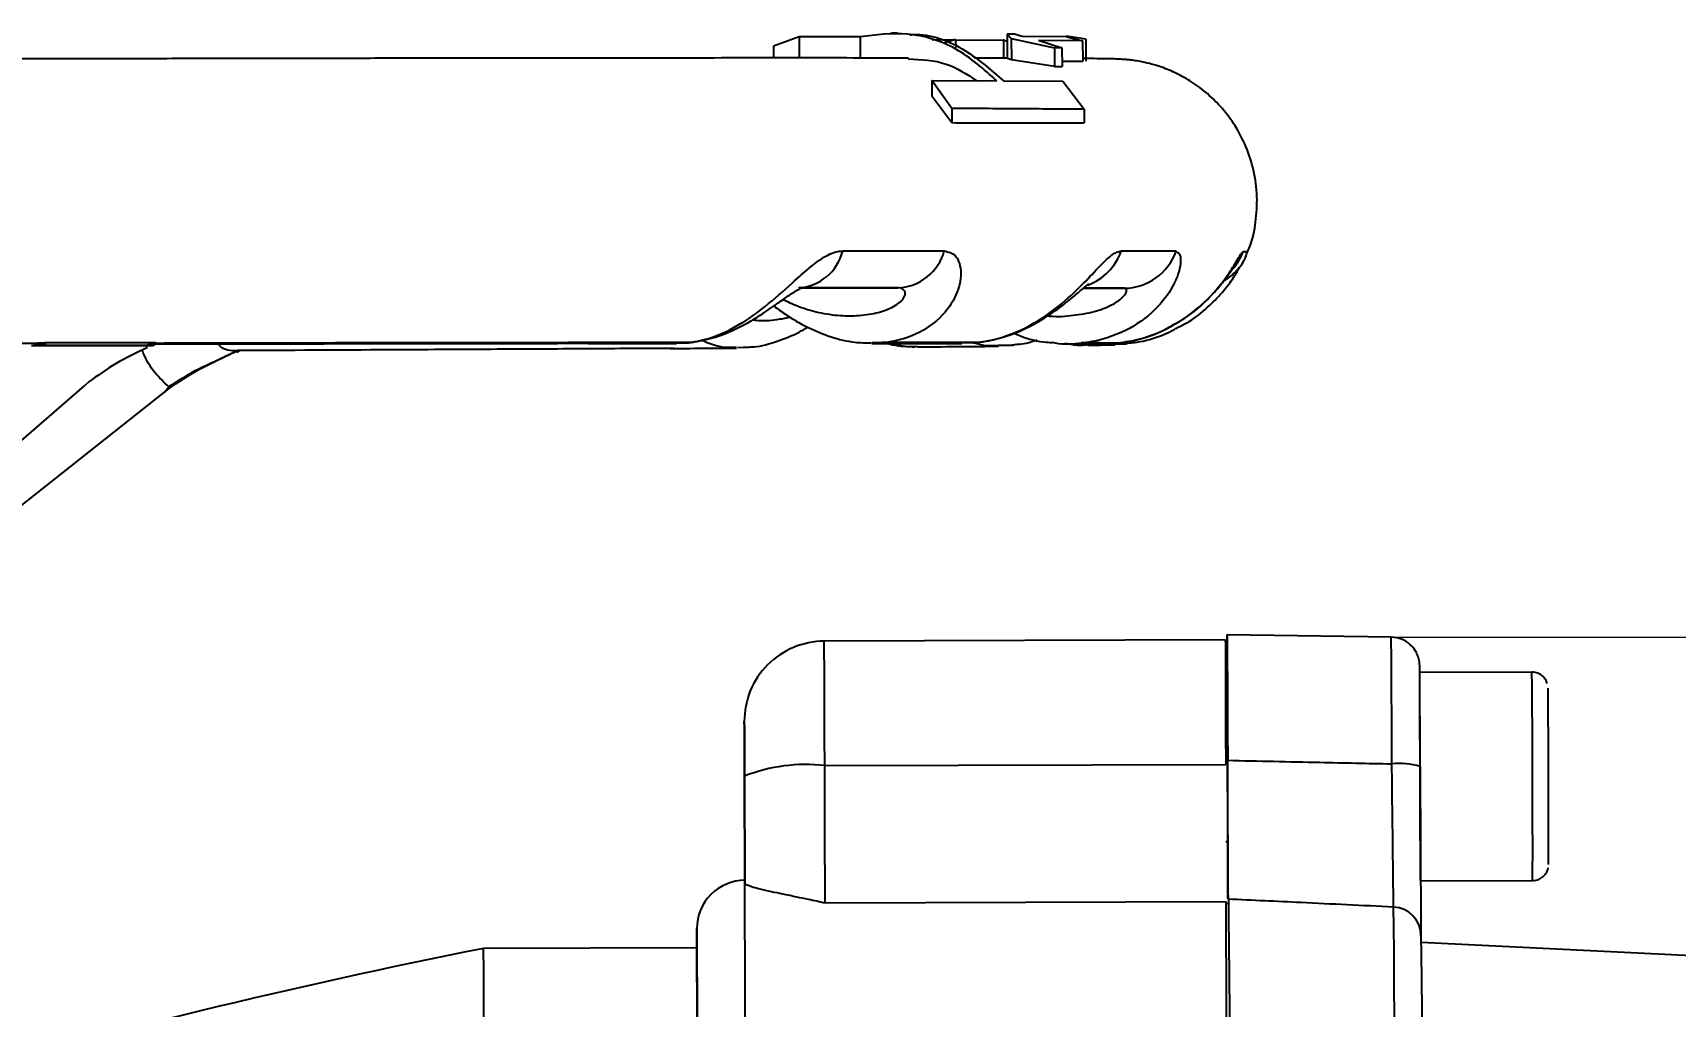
# Model space of a CAD drawing. Header units: millimetres. Extents: x 2384 to 4064, y 886 to 2074.
# Drawn here: x 3564.5 to 3666.9, y 1910 to 1970.7 of the extents above; entities that cross this region are included whole.
import ezdxf

# ---------------------------------------------------------------- set-up
doc = ezdxf.new("R2010")
doc.units = ezdxf.units.MM
doc.layers.add('标注', color=3, linetype='Continuous', lineweight=13)
doc.styles.add('SLDTEXTSTYLE1', font='txt.shx', dxfattribs={"width": 0.7, "bigfont": 'gbcbig.shx'})
doc.dimstyles.new('SLDDIMSTYLE12$0', dxfattribs={"dimtxt": 12, "dimasz": 10, "dimexe": 0, "dimexo": 0.0625, "dimgap": 0.875, "dimtad": 1, "dimdec": 1, "dimlfac": 1.8, "dimrnd": 1e-09, "dimzin": 12, "dimdsep": 46, "dimtxsty": 'SLDTEXTSTYLE1', "dimcen": 0.09, "dimdle": 8.16, "dimclrd": 3, "dimclre": 3, "dimadec": 0, "dimazin": 3, "dimtfac": 1, "dimtdec": 1, "dimtofl": 0, "dimtmove": 0, "dimatfit": 3, "dimfxl": 0, "dimfrac": 2, "dimtolj": 1, "dimlwd": 5, "dimlwe": 5, "dimarcsym": 0})

# ---------------------------------------------------------------- blocks, each defined once
blk = doc.blocks.new('*D58')
at = {"layer": 'Defpoints', "color": 0, "transparency": 16777216}
for p in [(3649.22, 1933.01), (3639.6, 1704.98), (3841.03, 1704.98)]:
    blk.add_point(p, dxfattribs=at)
at = {"layer": '标注', "color": 3, "lineweight": 5, "transparency": 16777216}
blk.add_line((3649.29, 1933.01), (3841.03, 1933.01), dxfattribs=at)
at = {"layer": '标注', "color": 3, "linetype": 'Continuous', "lineweight": 5, "transparency": 16777216}
for p, q in [((3841.03, 1923.01), (3841.03, 1714.98)), ((3639.66, 1704.98), (3841.03, 1704.98))]:
    blk.add_line(p, q, dxfattribs=at)
at = {"layer": '标注', "color": 3, "transparency": 16777216}
for points in [[(3839.36, 1923.01), (3842.69, 1923.01), (3841.03, 1933.01)], [(3839.36, 1714.98), (3842.69, 1714.98), (3841.03, 1704.98)]]:
    blk.add_solid(points, dxfattribs=at)
at = {"layer": '标注', "color": 0, "transparency": 16777216, "insert": (3835.15, 1818.99), "char_height": 10, "attachment_point": 5, "rotation": 90, "style": 'SLDTEXTSTYLE1'}
blk.add_mtext('\\A1;230', dxfattribs=at)

msp = doc.modelspace()

# ---------------------------------------------------------------- linework, layer by layer
at = {"color": 7, "linetype": 'Continuous', "lineweight": 25}
for p, q in [((3612.313, 1970.45), (3610.716, 1969.88)), ((3610.716, 1969.88), (3610.718, 1969.133)), ((3616.118, 1970.45), (3612.313, 1970.45)), ((3612.313, 1970.45), (3612.317, 1969.133)), ((3616.118, 1970.45), (3616.122, 1969.132)), ((3620.612, 1970.271), (3622.071, 1970.285)), ((3622.071, 1970.285), (3621.314, 1970.037)), ((3622.071, 1970.285), (3622.073, 1969.785)), ((3625.058, 1970.241), (3622.071, 1970.221)), ((3625.058, 1970.241), (3625.062, 1969.119)), ((3625.283, 1970.165), (3625.058, 1970.241)), ((3625.282, 1970.615), (3625.539, 1970.342)), ((3625.743, 1970.613), (3625.282, 1970.615)), ((3625.282, 1970.615), (3625.286, 1969.117)), ((3625.539, 1970.342), (3628.235, 1969.77)), ((3625.539, 1970.342), (3625.543, 1969.015)), ((3626.212, 1970.474), (3625.743, 1970.613)), ((3628.982, 1970.458), (3626.212, 1970.474)), ((3629.987, 1970.21), (3627.235, 1970.229)), ((3627.235, 1970.229), (3627.268, 1970.219)), ((3627.268, 1970.219), (3628.7, 1969.768)), ((3628.7, 1969.768), (3628.235, 1969.77)), ((3628.235, 1969.77), (3628.238, 1968.601)), ((3628.7, 1969.768), (3628.703, 1968.599)), ((3630.182, 1970.304), (3628.963, 1970.501)), ((3628.982, 1970.458), (3629.987, 1970.21)), ((3629.987, 1970.21), (3629.991, 1968.928)), ((3630.182, 1970.304), (3630.186, 1968.94)), ((3625.543, 1969.015), (3625.314, 1969.106)), ((3628.238, 1968.601), (3625.543, 1969.015)), ((3628.702, 1968.935), (3629.991, 1968.928)), ((3621.831, 1965.987), (3620.586, 1967.722)), ((3620.586, 1967.722), (3624.647, 1967.704)), ((3620.586, 1967.722), (3620.589, 1966.767)), ((3625.051, 1967.702), (3628.763, 1967.683)), ((3628.238, 1968.601), (3628.703, 1968.599)), ((3628.763, 1967.683), (3630.079, 1965.93)), ((3620.589, 1966.767), (3621.834, 1965.098)), ((3621.831, 1965.987), (3621.834, 1965.098)), ((3630.079, 1965.93), (3630.081, 1965.089)), ((3612.476, 1954.765), (3618.463, 1954.79)), ((3630.017, 1954.758), (3632.587, 1954.767)), ((3571.914, 1951.366), (3565.325, 1951.354)), ((3565.325, 1951.354), (3565.336, 1951.228)), ((3571.701, 1951.246), (3571.914, 1951.366)), ((3572.253, 1951.321), (3572.047, 1951.204)), ((3605.128, 1951.371), (3605.4, 1951.372)), ((3605.4, 1951.372), (3605.727, 1951.409)), ((3605.727, 1951.409), (3605.482, 1951.382)), ((3617.652, 1951.376), (3616.852, 1951.37)), ((3617.504, 1951.41), (3617.652, 1951.376)), ((3617.73, 1951.386), (3617.504, 1951.41)), ((3617.652, 1951.376), (3623.327, 1951.372)), ((3623.408, 1951.381), (3617.73, 1951.386)), ((3623.327, 1951.372), (3623.535, 1951.404)), ((3628.886, 1951.343), (3629.199, 1951.308)), ((3629.914, 1951.383), (3629.948, 1951.352)), ((3630.026, 1951.361), (3629.914, 1951.383)), ((3632.634, 1951.29), (3632.016, 1951.285)), ((3632.1, 1951.333), (3632.13, 1951.342)), ((3632.711, 1951.321), (3632.634, 1951.29)), ((3632.653, 1951.298), (3632.713, 1951.299)), ((3632.713, 1951.299), (3632.711, 1951.321)), ((3564.468, 1951.187), (3572.047, 1951.204)), ((3565.336, 1951.228), (3571.701, 1951.246)), ((3577.272, 1950.788), (3577.482, 1950.905)), ((3577.329, 1950.879), (3577.272, 1950.788)), ((3608.471, 1951.063), (3609.23, 1951.105)), ((3608.869, 1951.085), (3609.195, 1951.087)), ((3609.421, 1951.115), (3609.11, 1951.077)), ((3609.195, 1951.087), (3609.421, 1951.115)), ((3625.524, 1951.197), (3624.736, 1951.191)), ((3625.714, 1951.23), (3625.524, 1951.197)), ((3625.575, 1951.234), (3625.892, 1951.273)), ((3625.606, 1951.206), (3625.714, 1951.23)), ((3545.758, 1929.6), (3567.762, 1948.678)), ((3548.851, 1929.357), (3572.758, 1948.285)), ((3568.04, 1948.922), (3567.763, 1948.678)), ((3572.758, 1948.285), (3573.03, 1948.622)), ((3572.758, 1948.285), (3573.055, 1948.524)), ((3649.223, 1933.007), (3638.991, 1933.153)), ((3638.882, 1932.831), (3613.882, 1932.752)), ((3657.999, 1930.823), (3650.999, 1930.801)), ((3658.951, 1930.108), (3658.878, 1930.305)), ((3639.009, 1928.263), (3638.897, 1928.262)), ((3613.907, 1924.988), (3638.907, 1925.066)), ((3638.922, 1920.263), (3639.034, 1920.263)), ((3651.039, 1917.801), (3658.039, 1917.823)), ((3638.934, 1916.487), (3613.934, 1916.409)), ((3639.043, 1916.358), (3638.938, 1916.389)), ((3605.943, 1913.632), (3592.648, 1913.59)), ((3802.33, 1906.512), (3651.084, 1913.962))]:
    msp.add_line(p, q, dxfattribs=at)
at = {"color": 7, "linetype": 'Continuous', "lineweight": 25, "flags": 128}
for points in [[(3615.034, 1957.095), (3615.871, 1957.095), (3616.695, 1957.095), (3617.507, 1957.095), (3618.305, 1957.095), (3619.09, 1957.095), (3619.862, 1957.095), (3620.621, 1957.095), (3621.366, 1957.095)], [(3618.463, 1954.79), (3617.734, 1954.79), (3616.992, 1954.79), (3616.237, 1954.79), (3615.469, 1954.79), (3614.689, 1954.79), (3613.895, 1954.79), (3613.089, 1954.79), (3612.27, 1954.79)], [(3638.993, 1928.263), (3638.992, 1928.805), (3638.989, 1930.28), (3638.987, 1931.498), (3638.987, 1932.406), (3638.989, 1932.965), (3638.991, 1933.153), (3638.995, 1932.961), (3639, 1932.396), (3639.005, 1931.484), (3639.011, 1930.263), (3639.018, 1928.786), (3639.025, 1927.115), (3639.031, 1925.322)], [(3613.907, 1924.988), (3613.901, 1926.772), (3613.896, 1928.433), (3613.891, 1929.9), (3613.888, 1931.11), (3613.885, 1932.012), (3613.883, 1932.567), (3613.882, 1932.752)], [(3651.023, 1920.301), (3651.025, 1919.855), (3651.03, 1918.881), (3651.034, 1918.2), (3651.038, 1917.847), (3651.041, 1917.842), (3651.042, 1918.186), (3651.042, 1918.859), (3651.041, 1919.825), (3651.039, 1921.033), (3651.036, 1922.417), (3651.031, 1923.902), (3651.027, 1925.409), (3651.021, 1926.856), (3651.016, 1928.166), (3651.011, 1929.267), (3651.006, 1930.1), (3651.004, 1930.36)], [(3639.032, 1920.013), (3639.034, 1920.2), (3639.034, 1920.748), (3639.033, 1921.609), (3639.031, 1922.705), (3639.027, 1923.94), (3639.023, 1925.203), (3639.019, 1926.383), (3639.014, 1927.375), (3639.01, 1928.09), (3639.007, 1928.465), (3639.005, 1928.466), (3639.004, 1928.263)], [(3613.934, 1916.409), (3613.933, 1916.802), (3613.931, 1917.435), (3613.928, 1918.29), (3613.925, 1919.346), (3613.921, 1920.577), (3613.916, 1921.951), (3613.912, 1923.433), (3613.907, 1924.988)], [(3639.029, 1920.263), (3639.03, 1920.203), (3639.032, 1920.013)], [(3608.93, 1917.639), (3608.93, 1917.728), (3608.93, 1917.79), (3608.929, 1917.827), (3608.929, 1917.837)], [(3608.957, 1909.094), (3608.95, 1911.372), (3608.944, 1913.316), (3608.939, 1914.92), (3608.935, 1916.177), (3608.932, 1917.085), (3608.93, 1917.639)], [(3639.072, 1916.661), (3639.086, 1915.429), (3639.101, 1913.836), (3639.117, 1911.889), (3639.134, 1909.594), (3639.152, 1906.961), (3639.17, 1903.999), (3639.189, 1900.72), (3639.209, 1897.135), (3639.229, 1893.258), (3639.25, 1889.104), (3639.271, 1884.688), (3639.292, 1880.027), (3639.314, 1875.138), (3639.335, 1870.04), (3639.357, 1864.751), (3639.379, 1859.292), (3639.4, 1853.683), (3639.422, 1847.944), (3639.443, 1842.099), (3639.463, 1836.167)], [(3649.757, 1836.079), (3649.736, 1841.981), (3649.715, 1847.798), (3649.694, 1853.508), (3649.673, 1859.09), (3649.651, 1864.523), (3649.63, 1869.785), (3649.608, 1874.859), (3649.587, 1879.724), (3649.565, 1884.362), (3649.544, 1888.756), (3649.524, 1892.889), (3649.504, 1896.746), (3649.484, 1900.313), (3649.465, 1903.576), (3649.447, 1906.522), (3649.429, 1909.141), (3649.413, 1911.423), (3649.397, 1913.359), (3649.382, 1914.943), (3649.368, 1916.167)], [(3592.665, 1908.325), (3592.659, 1910.064), (3592.655, 1911.46), (3592.652, 1912.509), (3592.649, 1913.207), (3592.648, 1913.551), (3592.648, 1913.59)], [(3605.956, 1909.297), (3605.951, 1910.858), (3605.948, 1912.077), (3605.945, 1912.947), (3605.943, 1913.466), (3605.943, 1913.632)], [(3651.079, 1914.402), (3651.092, 1913.2), (3651.107, 1911.646), (3651.123, 1909.745), (3651.139, 1907.504), (3651.156, 1904.933), (3651.174, 1902.041), (3651.193, 1898.838), (3651.212, 1895.336), (3651.232, 1891.55), (3651.252, 1887.492), (3651.273, 1883.178), (3651.293, 1878.625), (3651.314, 1873.849), (3651.336, 1868.868), (3651.357, 1863.701), (3651.378, 1858.368), (3651.399, 1852.888), (3651.42, 1847.282), (3651.44, 1841.572), (3651.461, 1835.777)]]:
    msp.add_lwpolyline(points, dxfattribs=at)
at = {"color": 7, "linetype": 'Continuous', "lineweight": 25}
for centre, radius, start, end in [((3612.078, 1957.829), 3.045, 273.61426, 346.05263), ((3618.319, 1957.951), 3.165, 272.60164, 344.30287), ((3629.114, 1958.216), 3.463, 290.28626, 340.90491), ((3628.298, 187.731), 1769.357, 89.756818, 89.867599), ((3632.545, 1958.229), 3.462, 270.69377, 340.47257), ((3636.653, 1958.289), 3.562, 318.96421, 339.37274), ((3640.058, 1955.668), 1.369, 80.42439, 93.03813), ((3625.652, 332.508), 1622.274, 89.75509, 89.842169), ((3571.419, 1948.159), 1.676, 12.57601, 16.01971), ((2702.764, 1924.292), 946.499, 0.048893, 0.527554), ((3613.898, 1927.752), 5, 90.18036, 180.18036), ((2274.936, 1919.977), 1383.105, 359.910754, 0.449286), ((1543.028, 1918.663), 2108.01, 0.170586, 0.315836), ((2366.738, 1920.262), 1292.299, 359.936319, 0.424018), ((2779.924, 1921.564), 871.108, 359.916926, 0.443114), ((3612.71, 1914.704), 10.353, 83.35892, 111.53776), ((3649.712, 1920.248), 4.873, 74.3176, 95.28582), ((3608.939, 1914.837), 3, 90.18036, 180.18036), ((3649.294, 1914.384), 1.784, 0.56874, 87.64469), ((3673.739, 1504.81), 416.745, 101.22027, 111.15509)]:
    msp.add_arc(centre, radius, start, end, dxfattribs=at)
for points, knots in [([(3624.647, 1967.704), (3623.83, 1968.431), (3622.196, 1969.886), (3619.128, 1970.836), (3617.101, 1970.576), (3616.118, 1970.45)], [0, 0, 0, 0, 0.3398767, 0.6797801, 1, 1, 1, 1]), ([(3618.454, 1970.678), (3618.375, 1970.678), (3618.258, 1970.678), (3618.121, 1970.678), (3618.076, 1970.678)], [0, 0, 0, 0, 0.6751357, 1, 1, 1, 1]), ([(3619.209, 1970.576), (3619.352, 1970.585), (3620.542, 1970.663), (3622.7, 1969.765), (3624.283, 1968.376), (3625.051, 1967.702)], [0, 0, 0, 0, 0.0656886, 0.5467379, 1, 1, 1, 1]), ([(3619.126, 1969.129), (3618.495, 1969.13), (3616.934, 1969.131), (3614.116, 1969.133), (3610.725, 1969.133), (3607.056, 1969.132), (3603.129, 1969.13), (3598.95, 1969.127), (3594.529, 1969.122), (3589.875, 1969.117), (3584.999, 1969.11), (3579.911, 1969.102), (3574.622, 1969.093), (3569.145, 1969.083), (3563.491, 1969.072), (3557.673, 1969.06), (3551.703, 1969.047), (3545.595, 1969.033), (3539.363, 1969.018), (3533.019, 1969.003), (3526.579, 1968.986), (3520.056, 1968.968), (3513.465, 1968.95), (3506.82, 1968.931), (3500.136, 1968.911), (3493.429, 1968.891), (3486.711, 1968.87), (3480, 1968.848), (3473.309, 1968.826), (3466.653, 1968.803), (3460.047, 1968.78), (3453.505, 1968.757), (3447.043, 1968.733), (3440.674, 1968.709), (3434.412, 1968.685), (3428.272, 1968.66), (3422.266, 1968.636), (3416.408, 1968.611), (3410.712, 1968.586), (3405.189, 1968.562), (3399.852, 1968.537), (3394.713, 1968.513), (3389.782, 1968.489), (3385.072, 1968.465), (3380.591, 1968.442), (3376.351, 1968.418), (3372.36, 1968.396), (3368.628, 1968.373), (3365.161, 1968.352), (3361.969, 1968.331), (3359.057, 1968.31), (3356.432, 1968.29), (3354.098, 1968.271), (3352.062, 1968.252), (3350.324, 1968.235), (3348.886, 1968.217), (3347.749, 1968.201), (3346.876, 1968.184), (3346.443, 1968.173), (3346.02, 1968.15), (3345.684, 1968.124), (3345.264, 1968.073), (3344.746, 1967.985), (3344.032, 1967.812), (3343.147, 1967.509), (3342.142, 1967.025), (3341.093, 1966.335), (3340.071, 1965.423), (3339.146, 1964.282), (3338.395, 1962.946), (3337.875, 1961.465), (3337.614, 1959.854), (3337.656, 1958.208), (3337.997, 1956.625), (3338.57, 1955.22), (3339.318, 1954.005), (3340.19, 1952.985), (3341.135, 1952.159), (3342.106, 1951.52), (3343.047, 1951.056), (3343.894, 1950.751), (3344.599, 1950.568), (3345.127, 1950.469), (3345.424, 1950.428), (3345.52, 1950.418), (3345.539, 1950.416)], [0, 0, 0, 0, 0.0110684, 0.0273711, 0.0436679, 0.0599607, 0.0762506, 0.0925385, 0.1088249, 0.12511, 0.1413943, 0.1576779, 0.1739609, 0.1902435, 0.2065257, 0.2228075, 0.2390892, 0.2553706, 0.2716519, 0.287933, 0.304214, 0.320495, 0.3367758, 0.3530566, 0.3693373, 0.3856181, 0.4018988, 0.4181795, 0.4344602, 0.4507409, 0.4670217, 0.4833025, 0.4995834, 0.5158643, 0.5321454, 0.5484266, 0.5647079, 0.5809894, 0.5972711, 0.613553, 0.6298353, 0.6461179, 0.662401, 0.6786847, 0.694969, 0.7112543, 0.7275406, 0.7438285, 0.7601184, 0.7764109, 0.7927073, 0.8090091, 0.8253193, 0.8416426, 0.8579882, 0.874375, 0.8908477, 0.9075372, 0.9250134, 0.9304388, 0.9336287, 0.9354293, 0.9371416, 0.9389823, 0.9413668, 0.9441481, 0.9471667, 0.9505105, 0.9540906, 0.9578127, 0.9616135, 0.9654544, 0.9696284, 0.9735231, 0.9771757, 0.9806185, 0.9838633, 0.9869091, 0.9897422, 0.9923293, 0.9945963, 0.9964557, 0.998026, 0.9996193, 1, 1, 1, 1]), ([(3619.12, 1969.074), (3619.927, 1969.041), (3621.46, 1968.978), (3622.774, 1968.117), (3623.396, 1967.709)], [0, 0, 0, 0, 0.52676, 1, 1, 1, 1]), ([(3625.315, 1969.119), (3625.165, 1969.119), (3624.557, 1969.121), (3623.808, 1969.122), (3623.244, 1969.123)], [0, 0, 0, 0, 0.2477954, 1, 1, 1, 1]), ([(3632.628, 1969.037), (3632.506, 1969.045), (3632.26, 1969.061), (3632.009, 1969.069), (3631.606, 1969.08), (3630.994, 1969.088), (3630.308, 1969.094), (3629.99, 1969.097)], [0, 0, 0, 0, 0.095523, 0.192934, 0.3993126, 0.7212411, 1, 1, 1, 1]), ([(3640.251, 1956.997), (3640.305, 1957.119), (3640.576, 1957.721), (3640.804, 1958.903), (3640.905, 1960.509), (3640.693, 1962.104), (3640.217, 1963.59), (3639.541, 1964.891), (3638.719, 1965.999), (3637.801, 1966.912), (3636.835, 1967.634), (3635.874, 1968.175), (3634.976, 1968.549), (3634.204, 1968.782), (3633.593, 1968.914), (3633.142, 1968.984), (3632.827, 1969.02), (3632.696, 1969.031), (3632.628, 1969.037)], [0, 0, 0, 0, 0.0224033, 0.1107529, 0.1996642, 0.2922655, 0.3789402, 0.4605091, 0.5374297, 0.6098026, 0.6774495, 0.7398445, 0.7957765, 0.8429996, 0.8814778, 0.9170424, 0.9568281, 1, 1, 1, 1]), ([(3630.079, 1965.93), (3628.862, 1965.939), (3626.421, 1965.958), (3623.363, 1965.977), (3621.831, 1965.987)], [0, 0, 0, 0, 0.4988716, 1, 1, 1, 1]), ([(3621.834, 1965.098), (3623.182, 1965.097), (3625.883, 1965.096), (3628.487, 1965.092), (3629.808, 1965.09), (3630.081, 1965.089)], [0, 0, 0, 0, 0.4414628, 0.8844871, 1, 1, 1, 1]), ([(3605.482, 1951.382), (3605.703, 1951.418), (3606.604, 1951.564), (3608.222, 1952.208), (3610.157, 1953.536), (3611.77, 1954.99), (3612.897, 1956.013), (3613.798, 1956.69), (3614.465, 1957.044), (3614.889, 1957.082), (3615.034, 1957.095)], [0, 0, 0, 0, 0.0622967, 0.2544254, 0.4482378, 0.6229599, 0.7582503, 0.8249276, 0.9404672, 1, 1, 1, 1]), ([(3621.366, 1957.095), (3621.611, 1957.038), (3621.947, 1956.96), (3622.344, 1956.375), (3622.443, 1955.743), (3622.279, 1954.707), (3621.762, 1953.535), (3620.36, 1952.209), (3618.868, 1951.567), (3617.949, 1951.421), (3617.73, 1951.386)], [0, 0, 0, 0, 0.1281763, 0.1753176, 0.3410351, 0.3773525, 0.5525415, 0.7468717, 0.9395136, 1, 1, 1, 1]), ([(3623.408, 1951.381), (3623.646, 1951.415), (3624.655, 1951.562), (3626.426, 1952.202), (3628.444, 1953.529), (3629.975, 1954.982), (3630.916, 1956.004), (3631.595, 1956.68), (3632.049, 1957.033), (3632.301, 1957.07), (3632.387, 1957.083)], [0, 0, 0, 0, 0.0596207, 0.2522975, 0.446663, 0.6218836, 0.7575601, 0.8244278, 0.9402973, 1, 1, 1, 1]), ([(3635.808, 1957.072), (3635.918, 1957.014), (3636.069, 1956.936), (3636.125, 1956.349), (3635.994, 1955.716), (3635.523, 1954.679), (3634.714, 1953.507), (3632.983, 1952.181), (3631.28, 1951.542), (3630.263, 1951.395), (3630.026, 1951.361)], [0, 0, 0, 0, 0.128421, 0.1756524, 0.3416863, 0.3780729, 0.5535965, 0.748298, 0.9413079, 1, 1, 1, 1]), ([(3632.179, 1951.342), (3632.423, 1951.376), (3633.474, 1951.523), (3635.283, 1952.16), (3637.247, 1953.486), (3638.59, 1954.937), (3639.282, 1955.958), (3639.693, 1956.633), (3639.903, 1956.985), (3639.965, 1957.022), (3639.986, 1957.034)], [0, 0, 0, 0, 0.0583818, 0.2513124, 0.4459339, 0.6213853, 0.7572406, 0.8241965, 0.9402186, 1, 1, 1, 1]), ([(3638.792, 1955.242), (3638.864, 1955.281), (3639.152, 1955.436), (3639.619, 1955.883), (3640.06, 1956.439), (3640.199, 1956.862), (3640.245, 1957.002)], [0, 0, 0, 0, 0.1098117, 0.4367008, 0.8138713, 1, 1, 1, 1]), ([(3635.779, 1952.576), (3635.975, 1952.683), (3636.599, 1953.022), (3637.459, 1953.746), (3638.313, 1954.616), (3638.876, 1955.331), (3639.202, 1955.795), (3639.332, 1955.979), (3639.321, 1955.965), (3639.319, 1955.962)], [0, 0, 0, 0, 0.1031835, 0.327259, 0.5349571, 0.7272753, 0.8633776, 0.9681747, 1, 1, 1, 1]), ([(3636.226, 1952.483), (3636.309, 1952.524), (3636.834, 1952.783), (3637.649, 1953.44), (3638.592, 1954.359), (3639.263, 1955.228), (3639.666, 1955.87), (3639.785, 1956.085), (3639.818, 1956.146)], [0, 0, 0, 0, 0.0444842, 0.2809703, 0.513973, 0.7245857, 0.9224641, 1, 1, 1, 1]), ([(3605.621, 1951.399), (3606.061, 1951.474), (3606.97, 1951.629), (3608.302, 1952.164), (3609.568, 1952.86), (3610.628, 1953.578), (3611.464, 1954.179), (3612.035, 1954.564), (3612.403, 1954.777), (3612.529, 1954.821), (3612.5, 1954.814), (3612.493, 1954.812)], [0, 0, 0, 0, 0.1546631, 0.3201764, 0.4853736, 0.6359501, 0.7419072, 0.8393548, 0.9077958, 0.9795367, 1, 1, 1, 1]), ([(3611.318, 1954.071), (3611.38, 1954.039), (3611.737, 1953.856), (3612.557, 1953.515), (3613.744, 1953.186), (3615.06, 1953.025), (3616.358, 1953.068), (3617.516, 1953.303), (3618.403, 1953.693), (3618.89, 1954.155), (3618.95, 1954.474), (3618.843, 1954.693), (3618.672, 1954.783), (3618.496, 1954.789), (3618.463, 1954.79)], [0, 0, 0, 0, 0.0193919, 0.1098729, 0.2227186, 0.3520096, 0.4829803, 0.6051243, 0.717075, 0.8072624, 0.8781643, 0.9075764, 0.9824053, 1, 1, 1, 1]), ([(3623.452, 1951.398), (3623.902, 1951.466), (3624.857, 1951.608), (3626.25, 1952.138), (3627.565, 1952.85), (3628.671, 1953.634), (3629.53, 1954.344), (3630.063, 1954.803), (3630.357, 1955.034), (3630.371, 1955.043), (3630.377, 1955.047)], [0, 0, 0, 0, 0.1518535, 0.3217939, 0.4888299, 0.6436787, 0.7766944, 0.8856962, 0.9561426, 1, 1, 1, 1]), ([(3627.806, 1953.051), (3627.849, 1953.046), (3628.388, 1952.98), (3629.381, 1953.056), (3630.699, 1953.275), (3631.765, 1953.668), (3632.452, 1954.13), (3632.685, 1954.45), (3632.745, 1954.669), (3632.693, 1954.759), (3632.604, 1954.766), (3632.587, 1954.767)], [0, 0, 0, 0, 0.0173765, 0.2159827, 0.4012039, 0.5709679, 0.7077298, 0.8152466, 0.8598474, 0.9733192, 1, 1, 1, 1]), ([(3610.733, 1953.658), (3610.99, 1953.473), (3611.633, 1953.007), (3612.829, 1952.305), (3614.263, 1951.714), (3615.63, 1951.374), (3616.47, 1951.364), (3616.813, 1951.36)], [0, 0, 0, 0, 0.1454076, 0.3649113, 0.6112803, 0.8414821, 1, 1, 1, 1]), ([(3609.306, 1951.109), (3609.37, 1951.112), (3609.919, 1951.136), (3610.938, 1951.444), (3612.06, 1951.871), (3612.672, 1952.234), (3612.851, 1952.341)], [0, 0, 0, 0, 0.0523402, 0.4483993, 0.8389377, 1, 1, 1, 1]), ([(3609.421, 1952.808), (3609.491, 1952.797), (3609.959, 1952.722), (3610.744, 1952.766), (3611.468, 1952.917), (3611.744, 1952.975)], [0, 0, 0, 0, 0.0979895, 0.6563286, 1, 1, 1, 1]), ([(3632.179, 1951.358), (3632.641, 1951.427), (3633.624, 1951.573), (3634.848, 1952.016), (3635.533, 1952.429), (3635.779, 1952.576)], [0, 0, 0, 0, 0.36357638, 0.7722098, 1, 1, 1, 1]), ([(3632.709, 1951.335), (3632.997, 1951.362), (3633.815, 1951.44), (3635.022, 1951.827), (3635.853, 1952.28), (3636.226, 1952.483)], [0, 0, 0, 0, 0.23062256, 0.65492981, 1, 1, 1, 1]), ([(3564.615, 1951.316), (3562.5, 1951.312), (3558.264, 1951.302), (3553.845, 1951.291), (3551.633, 1951.286)], [0, 0, 0, 0, 0.4993344, 1, 1, 1, 1]), ([(3565.325, 1951.354), (3565.245, 1951.352), (3565.084, 1951.35), (3564.829, 1951.334), (3564.679, 1951.322), (3564.615, 1951.316)], [0, 0, 0, 0, 0.3631012, 0.7286878, 1, 1, 1, 1]), ([(3564.615, 1951.316), (3564.714, 1951.295), (3564.964, 1951.241), (3565.196, 1951.233), (3565.336, 1951.228)], [0, 0, 0, 0, 0.3958954, 1, 1, 1, 1]), ([(3571.701, 1951.246), (3571.819, 1951.25), (3572.024, 1951.258), (3572.187, 1951.31), (3572.256, 1951.332)], [0, 0, 0, 0, 0.5731343, 1, 1, 1, 1]), ([(3572.256, 1951.332), (3572.254, 1951.334), (3572.246, 1951.342), (3572.193, 1951.356), (3572.061, 1951.365), (3571.954, 1951.366), (3571.913, 1951.366)], [0, 0, 0, 0, 0.0879745, 0.4367096, 0.7861811, 1, 1, 1, 1]), ([(3572.117, 1951.293), (3573.188, 1951.295), (3576.669, 1951.301), (3582.346, 1951.311), (3588.929, 1951.322), (3594.659, 1951.33), (3597.988, 1951.333), (3599.424, 1951.335)], [0, 0, 0, 0, 0.1060467, 0.3446078, 0.5841048, 0.8206023, 1, 1, 1, 1]), ([(3599.357, 1951.335), (3598.015, 1951.333), (3594.845, 1951.33), (3589.372, 1951.323), (3583.022, 1951.313), (3577.221, 1951.303), (3573.503, 1951.296), (3572.124, 1951.293)], [0, 0, 0, 0, 0.1682541, 0.3975565, 0.6302285, 0.8629006, 1, 1, 1, 1]), ([(3572.253, 1951.321), (3574.348, 1951.325), (3578.545, 1951.334), (3585.553, 1951.346), (3593.161, 1951.359), (3600.064, 1951.367), (3603.929, 1951.371), (3605.4, 1951.372)], [0, 0, 0, 0, 0.1665134, 0.3335205, 0.5873875, 0.8430166, 1, 1, 1, 1]), ([(3605.482, 1951.382), (3602.647, 1951.38), (3596.948, 1951.374), (3588.144, 1951.362), (3579.873, 1951.347), (3574.798, 1951.337), (3572.256, 1951.332)], [0, 0, 0, 0, 0.2970422, 0.5969281, 0.7980268, 1, 1, 1, 1]), ([(3577.315, 1950.878), (3576.898, 1950.861), (3576.456, 1950.844), (3576.093, 1951.277), (3576.072, 1951.301)], [0, 0, 0, 0, 0.9445287, 1, 1, 1, 1]), ([(3599.159, 1951.326), (3600.342, 1951.328), (3602.257, 1951.329), (3604.003, 1951.33), (3604.67, 1951.33)], [0, 0, 0, 0, 0.6180929, 1, 1, 1, 1]), ([(3605.128, 1951.371), (3605.259, 1951.363), (3605.409, 1951.354), (3605.558, 1951.386), (3605.577, 1951.39)], [0, 0, 0, 0, 0.8672427, 1, 1, 1, 1]), ([(3608.407, 1951.075), (3608.18, 1951.065), (3607.395, 1951.031), (3606.713, 1951.319), (3606.227, 1951.524)], [0, 0, 0, 0, 0.2881067, 1, 1, 1, 1]), ([(3616.852, 1951.331), (3617.814, 1951.331), (3619.743, 1951.329), (3621.572, 1951.327), (3622.388, 1951.325), (3622.45, 1951.325)], [0, 0, 0, 0, 0.47930773, 0.96076317, 1, 1, 1, 1]), ([(3617.845, 1951.33), (3617.945, 1951.302), (3618.502, 1951.141), (3619.075, 1951.129), (3619.546, 1951.118)], [0, 0, 0, 0, 0.178972, 1, 1, 1, 1]), ([(3618.18, 1951.33), (3618.428, 1951.253), (3618.933, 1951.097), (3619.431, 1951.132), (3619.684, 1951.15)], [0, 0, 0, 0, 0.4902569, 1, 1, 1, 1]), ([(3623.183, 1951.363), (3623.209, 1951.362), (3623.28, 1951.36), (3623.351, 1951.377), (3623.396, 1951.388)], [0, 0, 0, 0, 0.36429344, 1, 1, 1, 1]), ([(3624.736, 1951.191), (3624.46, 1951.172), (3623.935, 1951.135), (3623.455, 1951.289), (3623.228, 1951.363)], [0, 0, 0, 0, 0.5251384, 1, 1, 1, 1]), ([(3625.712, 1951.98), (3625.846, 1951.918), (3626.481, 1951.629), (3627.304, 1951.417), (3627.979, 1951.388), (3628.107, 1951.383)], [0, 0, 0, 0, 0.1788001, 0.8449304, 1, 1, 1, 1]), ([(3625.892, 1951.273), (3626.095, 1951.29), (3626.523, 1951.326), (3626.932, 1951.471), (3627.147, 1951.547)], [0, 0, 0, 0, 0.4748567, 1, 1, 1, 1]), ([(3629.948, 1951.352), (3629.391, 1951.286), (3628.777, 1951.214), (3628.172, 1951.364), (3628.114, 1951.378)], [0, 0, 0, 0, 0.9055177, 1, 1, 1, 1]), ([(3628.955, 1951.304), (3629.146, 1951.302), (3629.795, 1951.299), (3630.497, 1951.293), (3630.87, 1951.287), (3631.022, 1951.285)], [0, 0, 0, 0, 0.1985537, 0.6736783, 1, 1, 1, 1]), ([(3629.203, 1951.301), (3629.281, 1951.28), (3629.641, 1951.186), (3630.01, 1951.223), (3630.299, 1951.253)], [0, 0, 0, 0, 0.2163902, 1, 1, 1, 1]), ([(3629.948, 1951.352), (3630.141, 1951.351), (3631.061, 1951.345), (3631.642, 1951.338), (3632.1, 1951.333)], [0, 0, 0, 0, 0.2101504, 1, 1, 1, 1]), ([(3632.179, 1951.342), (3631.93, 1951.345), (3631.387, 1951.352), (3630.504, 1951.357), (3630.026, 1951.361)], [0, 0, 0, 0, 0.458701, 1, 1, 1, 1]), ([(3571.694, 1951.076), (3571.007, 1950.744), (3569.552, 1950.042), (3568.562, 1949.309), (3568.04, 1948.922)], [0, 0, 0, 0, 0.47250817, 1, 1, 1, 1]), ([(3573.03, 1948.622), (3572.429, 1949.183), (3571.797, 1949.774), (3571.389, 1950.856), (3571.369, 1950.91)], [0, 0, 0, 0, 0.9502721, 1, 1, 1, 1]), ([(3573.03, 1948.622), (3573.479, 1948.922), (3574.412, 1949.547), (3575.998, 1950.266), (3576.997, 1950.731), (3577.313, 1950.879)], [0, 0, 0, 0, 0.3877953, 0.80600492, 1, 1, 1, 1]), ([(3573.055, 1948.524), (3573.632, 1948.917), (3574.81, 1949.718), (3576.473, 1950.487), (3577.321, 1950.878)], [0, 0, 0, 0, 0.4901607, 1, 1, 1, 1]), ([(3604.542, 1951.02), (3602.743, 1951.01), (3599.144, 1950.989), (3593.163, 1950.957), (3586.021, 1950.92), (3580.516, 1950.894), (3577.321, 1950.878)], [0, 0, 0, 0, 0.2273243, 0.4550912, 0.6837518, 1, 1, 1, 1]), ([(3604.269, 1951.013), (3605.098, 1951.018), (3606.544, 1951.026), (3607.85, 1951.034), (3608.407, 1951.037)], [0, 0, 0, 0, 0.57339965, 1, 1, 1, 1]), ([(3619.684, 1951.111), (3619.735, 1951.111), (3620.743, 1951.119), (3622.417, 1951.132), (3624.05, 1951.145), (3624.724, 1951.151), (3624.737, 1951.151)], [0, 0, 0, 0, 0.0253147, 0.50790424, 0.99075699, 1, 1, 1, 1]), ([(3630.3, 1951.212), (3630.493, 1951.215), (3631.072, 1951.224), (3631.581, 1951.233), (3631.906, 1951.245), (3632.016, 1951.248)], [0, 0, 0, 0, 0.2490051, 0.7442479, 1, 1, 1, 1]), ([(3651.006, 1930.279), (3651.006, 1930.299), (3651.004, 1930.608), (3651.001, 1930.961), (3650.999, 1931.173), (3650.997, 1931.259), (3650.995, 1931.309), (3650.99, 1931.371), (3650.972, 1931.536), (3650.907, 1931.806), (3650.729, 1932.189), (3650.399, 1932.588), (3649.88, 1932.923), (3649.463, 1932.976), (3649.253, 1933.003)], [0, 0, 0, 0, 0.0166733, 0.25794, 0.5007533, 0.5437233, 0.5609278, 0.5738977, 0.5910236, 0.6481528, 0.7069012, 0.797085, 0.897562, 1, 1, 1, 1]), ([(3658.878, 1930.305), (3658.831, 1930.376), (3658.721, 1930.546), (3658.455, 1930.731), (3658.189, 1930.83), (3658.034, 1930.813), (3657.997, 1930.809)], [0, 0, 0, 0, 0.2368829, 0.5635181, 0.8968275, 1, 1, 1, 1]), ([(3608.909, 1924.334), (3608.908, 1924.779), (3608.905, 1925.698), (3608.901, 1926.829), (3608.899, 1927.597), (3608.898, 1927.691), (3608.898, 1927.737)], [0, 0, 0, 0, 0.2416654, 0.5, 0.7583346, 1, 1, 1, 1]), ([(3608.898, 1927.737), (3608.898, 1927.69), (3608.899, 1927.592), (3608.901, 1926.819), (3608.905, 1925.685), (3608.908, 1924.764), (3608.909, 1924.32)], [0, 0, 0, 0, 0.2416654, 0.5, 0.7583346, 1, 1, 1, 1]), ([(3639.072, 1916.661), (3639.07, 1916.943), (3639.064, 1917.508), (3639.054, 1919.529), (3639.042, 1922.181), (3639.035, 1924.274), (3639.031, 1925.322)], [0, 0, 0, 0, 0.2500466, 0.4994486, 0.7493959, 1, 1, 1, 1]), ([(3639.031, 1925.322), (3640.941, 1925.28), (3644.351, 1925.205), (3647.762, 1925.132), (3649.263, 1925.1)], [0, 0, 0, 0, 0.56, 1, 1, 1, 1]), ([(3649.368, 1916.167), (3649.365, 1916.457), (3649.359, 1917.038), (3649.335, 1919.131), (3649.302, 1921.875), (3649.276, 1924.024), (3649.263, 1925.1)], [0, 0, 0, 0, 0.2497435, 0.4995348, 0.7496229, 1, 1, 1, 1]), ([(3651.029, 1924.939), (3651.032, 1923.989), (3651.039, 1922.095), (3651.049, 1919.496), (3651.06, 1917.166), (3651.07, 1915.267), (3651.076, 1914.691), (3651.079, 1914.402)], [0, 0, 0, 0, 0.1872716, 0.3736538, 0.5608014, 0.7799695, 1, 1, 1, 1]), ([(3639.013, 1920.263), (3639.013, 1920.062), (3639.015, 1918.971), (3639.016, 1917.575), (3639.014, 1916.995), (3639.014, 1916.704)], [0, 0, 0, 0, 0.1010678, 0.5499297, 1, 1, 1, 1]), ([(3658.037, 1917.838), (3658.079, 1917.834), (3658.237, 1917.819), (3658.481, 1917.913), (3658.716, 1918.073), (3658.869, 1918.255), (3658.959, 1918.427), (3659.001, 1918.546), (3659.011, 1918.601), (3659.012, 1918.607)], [0, 0, 0, 0, 0.0949917, 0.3497825, 0.5539791, 0.7260298, 0.8702758, 0.9861493, 1, 1, 1, 1]), ([(3613.934, 1916.409), (3613.587, 1916.486), (3612.992, 1916.618), (3612.103, 1916.802), (3611.322, 1916.964), (3610.281, 1917.186), (3609.22, 1917.431), (3609.022, 1917.573), (3608.93, 1917.639)], [0, 0, 0, 0, 0.1463774, 0.2506702, 0.3830859, 0.5005108, 0.7689886, 1, 1, 1, 1]), ([(3649.368, 1916.167), (3647.446, 1916.259), (3644.014, 1916.423), (3640.582, 1916.588), (3639.072, 1916.661)], [0, 0, 0, 0, 0.56, 1, 1, 1, 1]), ([(3605.939, 1914.827), (3605.939, 1914.745), (3605.94, 1914.58), (3605.944, 1913.147), (3605.952, 1910.798), (3605.962, 1907.428), (3605.976, 1903.066), (3605.993, 1897.765), (3606.012, 1891.604), (3606.034, 1884.677), (3606.058, 1877.131), (3606.083, 1869.102), (3606.109, 1860.731), (3606.137, 1852.055), (3606.165, 1843.061), (3606.194, 1833.724), (3606.225, 1824.049), (3606.256, 1814.165), (3606.287, 1804.211), (3606.318, 1794.375), (3606.348, 1784.806), (3606.377, 1775.647), (3606.404, 1767.054), (3606.429, 1759.146), (3606.452, 1751.934), (3606.465, 1747.725), (3606.472, 1745.639)], [0, 0, 0, 0, 0.03995482, 0.08064697, 0.12202754, 0.16441326, 0.2070901, 0.25, 0.29290784, 0.33558471, 0.37797245, 0.41935105, 0.4600437, 0.5, 0.53995431, 0.58064697, 0.62202754, 0.66441326, 0.7070901, 0.75, 0.79290784, 0.83558471, 0.87797245, 0.91935105, 0.9600442, 1, 1, 1, 1]), ([(3605.943, 1913.632), (3605.942, 1913.9), (3605.939, 1914.683), (3605.939, 1914.77), (3605.939, 1914.827)], [0, 0, 0, 0, 0.34217927, 1, 1, 1, 1])]:
    msp.add_open_spline(points, degree=3, knots=knots, dxfattribs=at)
for points in [[(3638.882, 1932.831), (3638.883, 1932.72), (3638.883, 1932.499), (3638.889, 1930.75), (3638.897, 1928.215), (3638.903, 1926.116), (3638.907, 1925.066)], [(3608.93, 1917.639), (3608.927, 1918.676), (3608.92, 1920.75), (3608.913, 1923.139), (3608.909, 1924.334)], [(3608.909, 1924.32), (3608.913, 1923.124), (3608.92, 1920.733), (3608.927, 1918.654), (3608.93, 1917.614)], [(3639.187, 1836.145), (3639.177, 1839.445), (3639.156, 1846.046), (3639.126, 1855.616), (3639.097, 1864.817), (3639.069, 1873.537), (3639.044, 1881.69), (3639.02, 1889.188), (3638.999, 1895.956), (3638.98, 1901.92), (3638.964, 1907.025), (3638.951, 1911.193), (3638.94, 1914.474), (3638.936, 1915.816), (3638.934, 1916.487)]]:
    msp.add_open_spline(points, degree=3, dxfattribs=at)

# ---------------------------------------------------------------- dimensions: what is measured, and where the dimension line sits
at = {"layer": '标注'}
dim = msp.add_linear_dim(base=(3841.028, 1704.979), p1=(3649.223, 1933.007), p2=(3639.6, 1704.979), angle=90, text='230', dimstyle='SLDDIMSTYLE12$0', override={"dimtxt": 10, "dimtdec": 3, "dimtzin": 0}, dxfattribs=at)
dim.commit()
dim.dimension.update_dxf_attribs({"geometry": '*D58', "text_midpoint": (3835.153, 1818.993)})

doc.saveas('drawing.dxf')
